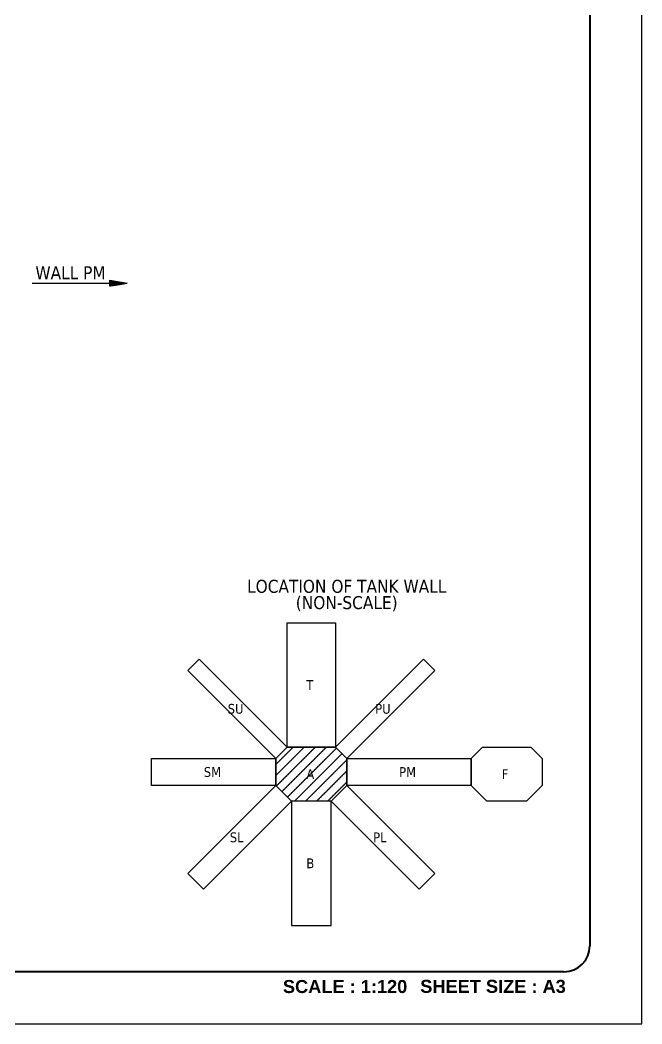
# Model space of a CAD drawing. Extents: x 0 to 50400, y 0 to 35640.
# Drawn here: x 36077 to 50400, y 0 to 23134 of the extents above; entities that cross this region are included whole.
import ezdxf
from ezdxf.enums import TextEntityAlignment as Align

# ---------------------------------------------------------------- set-up
doc = ezdxf.new("R2010")
doc.units = 0
doc.layers.add('KC-2B Non Scale View', color=253, linetype='Continuous', lineweight=25)
doc.layers.add('KC-2B Wall Name', color=3, linetype='Continuous', lineweight=25)
doc.layers.add('MULTI-PLOT-AREA', color=2, linetype='Continuous', plot=False)
doc.layers.add('New Scale Title', color=7, linetype='Continuous')
doc.styles.add('arial', font='Arial Bold.ttf')
doc.styles.add('Default', font='Tahoma.ttf')

# ---------------------------------------------------------------- blocks, each defined once
blk = doc.blocks.new('MULTI-PLOT-AREA')
at = {"layer": 'MULTI-PLOT-AREA'}
blk.add_lwpolyline([(0, 0), (1, 0), (1, 1), (0, 1)], close=True, dxfattribs=at)

msp = doc.modelspace()

# ---------------------------------------------------------------- hatches: boundary and pattern name
at = {"layer": 'KC-2B Non Scale View', "extrusion": (0, 0, -1)}
h = msp.add_hatch(dxfattribs=at)
h.set_pattern_fill('WALLCHECK', color=256, scale=0.090198, angle=90, style=0, pattern_type=2)
h.set_pattern_definition([(135, (143583.48, 5135.06), (-127.55985, -127.55985), [9.019844, -0.00902])])
h.paths.add_polyline_path([(-42326, 5135), (-41967, 5494), (-41967, 6117), (-42228, 6378), (-43339, 6378), (-43600, 6117), (-43600, 5494), (-43241, 5135)])
at = {"layer": 'KC-2B Wall Name', "extrusion": (0, 0, -1)}
h = msp.add_hatch(dxfattribs=at)
h.set_pattern_fill('SLOPELINE', color=256, scale=0.75, angle=90, style=0, pattern_type=2)
h.set_pattern_definition([(135, (110114.4607, 12210.1), (-0.530330086, -0.530330086), [75, -0.075])])
h.paths.add_polyline_path([(-38144, 17003), (-38144, 17137), (-38542, 17070)])

# ---------------------------------------------------------------- linework, layer by layer
at = {"layer": 'KC-2B Non Scale View', "linetype": 'Continuous', "extrusion": (0, 0, -1)}
for points in [[(-42228, 6378), (-42228, 9245), (-43339, 9245), (-43339, 6378)], [(-41967, 6117), (-39940, 8144), (-40201, 8406), (-42228, 6378)], [(-43339, 6378), (-45366, 8406), (-45627, 8144), (-43600, 6117)], [(-42326, 5135), (-41967, 5494), (-41967, 6117), (-42228, 6378), (-43339, 6378), (-43600, 6117), (-43600, 5494), (-43241, 5135)], [(-46826, 5135), (-46467, 5494), (-46467, 6117), (-46728, 6378), (-47839, 6378), (-48100, 6117), (-48100, 5494), (-47741, 5135)], [(-41967, 5494), (-39100, 5494), (-39100, 6117), (-41967, 6117)], [(-43600, 6117), (-46467, 6117), (-46467, 5494), (-43600, 5494)], [(-42326, 5135), (-40298, 3108), (-39940, 3467), (-41967, 5494)], [(-43600, 5494), (-45627, 3467), (-45268, 3108), (-43241, 5135)]]:
    msp.add_lwpolyline(points, close=True, dxfattribs=at)
at = {"layer": 'KC-2B Non Scale View', "linetype": 'Continuous'}
msp.add_lwpolyline([(42326, 5135), (42326, 2268), (43241, 2268), (43241, 5135)], close=True, dxfattribs=at)
at = {"layer": 'KC-2B Wall Name'}
msp.add_line((36355, 17070), (38144, 17070), dxfattribs=at)
at = {"layer": 'KC-2B Wall Name', "extrusion": (0, 0, -1)}
msp.add_lwpolyline([(-38144, 17003), (-38144, 17137), (-38542, 17070)], close=True, dxfattribs=at)
at = {"layer": 'New Scale Title', "color": 7, "linetype": 'Continuous', "lineweight": 40}
for p, q in [((49200, 33480), (49200, 1800)), ((48600, 1200), (1800, 1200))]:
    msp.add_line(p, q, dxfattribs=at)
msp.add_arc((48600, 1800), 600, 270, 0, dxfattribs=at)
msp.add_arc((48600, 1800), 600, 270, 0, dxfattribs=at)

# ---------------------------------------------------------------- block references
at = {"layer": 'New Scale Title', "lineweight": 5, "xscale": 50400, "yscale": 35640, "zscale": 1.2}
msp.add_blockref('MULTI-PLOT-AREA', (0, 0), dxfattribs=at)

# ---------------------------------------------------------------- texts
at = {"layer": 'KC-2B Non Scale View', "style": 'Default'}
for s, p in [('LOCATION OF TANK WALL', (43600, 9845)), ('(NON-SCALE)', (43600, 9470))]:
    msp.add_text(s, height=300, dxfattribs=at).set_placement(p, align=Align.BOTTOM_CENTER)
for s, height, p in [('T', 225, (42671, 7699)), ('SU', 225.5, (40859, 7149)), ('PU', 225.5, (44257, 7149)), ('SM', 225.5, (40308, 5693)), ('A', 225, (42671, 5644)), ('PM', 225.5, (44808, 5693)), ('F', 225, (47171, 5644)), ('SL', 225.5, (40907, 4188)), ('PL', 225.5, (44209, 4188)), ('B', 225, (42671, 3589))]:
    msp.add_text(s, height=height, dxfattribs=at).set_placement(p)
at = {"layer": 'KC-2B Wall Name', "style": 'Default'}
msp.add_text('WALL PM', height=300, dxfattribs=at).set_placement((36430, 17070), align=Align.BOTTOM_LEFT)
at = {"layer": 'New Scale Title', "color": 2, "insert": (42131, 1012), "char_height": 300, "attachment_point": 1, "style": 'arial'}
msp.add_mtext('SCALE : 1:120', dxfattribs=at)
at = {"layer": 'New Scale Title', "color": 2, "insert": (45294, 1016), "char_height": 300, "width": 3389.56, "attachment_point": 1, "style": 'arial'}
msp.add_mtext('SHEET SIZE : A3', dxfattribs=at)

doc.saveas('drawing.dxf')
